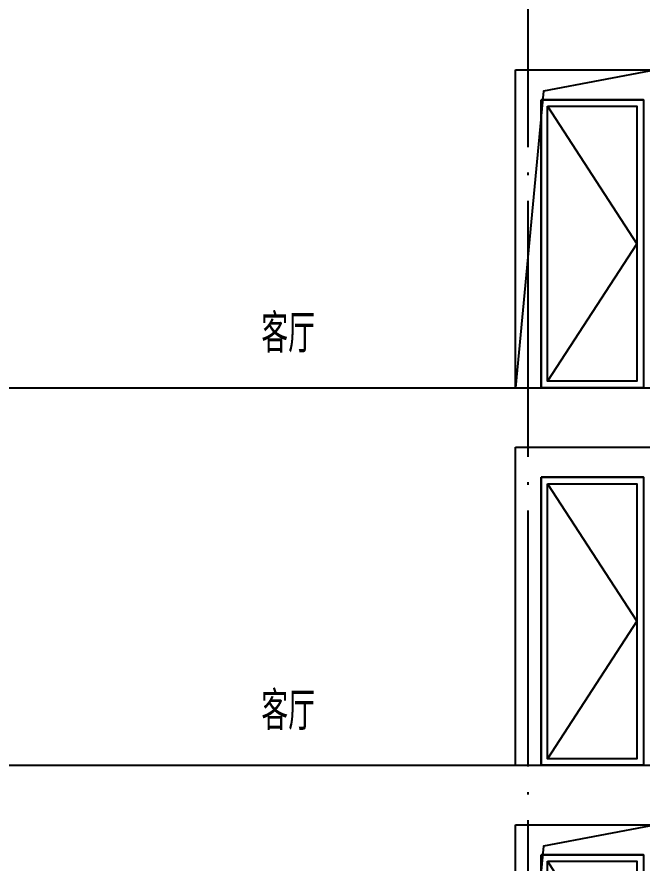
# Model space of a CAD drawing. Extents: x -12446 to 284554, y -295110 to 165007.
# Drawn here: x 248486 to 253372, y -243022 to -236409 of the extents above; entities that cross this region are included whole.
import ezdxf

# ---------------------------------------------------------------- set-up
doc = ezdxf.new("R2010")
doc.units = 0
doc.header["$LTSCALE"] = 1000
doc.linetypes.add('AX-14-E$0$DOTE', pattern=[2.4200000000000004, 2, -0.2, 0.02, -0.2])
doc.layers.get('0').update_dxf_attribs({"linetype": 'CONTINUOUS'})
for name, color, linetype in [('A-Anno-Note', 241, 'CONTINUOUS'), ('AX-14-E$0$A-Detl-Patt', 8, 'CONTINUOUS'), ('AX-14-E$0$A-Detl-Thin', 131, 'CONTINUOUS'), ('AX-14-E$0$A-TEXT', 7, 'CONTINUOUS')]:
    doc.layers.add(name, color=color, linetype=linetype)
doc.layers.add('AX-14-E$0$A-Grid', color=222, linetype='AX-14-E$0$DOTE', plot=False)
doc.styles.add('AX-14-E$0$SZUL_HZ', font='xcsg.shx', dxfattribs={"width": 0.8, "bigfont": 'HZTXT.shx'})

# ---------------------------------------------------------------- blocks, each defined once
blk = doc.blocks.new('AX-14-E$0$1RSFSFSGR5')
at = {"layer": 'AX-14-E$0$A-Detl-Patt'}
blk.add_lwpolyline([(345264.3607389402, 445643.4587117714), (344382.5205587691, 445476.7095849653), (344164.3607438962, 443158.4587117634)], dxfattribs=at)
at = {"layer": 'AX-14-E$0$A-Detl-Thin'}
for p, q in [((344164.3607438969, 443158.4587117714), (344164.3607438968, 445643.4587117714)), ((344164.3607438968, 445643.4587117714), (345264.3607431297, 445643.4587117714)), ((344164.3607438974, 443158.4587117714), (344164.3607438975, 445643.4587117714)), ((345164.360743895, 445408.4587117714), (344364.360743895, 445408.4587117714)), ((344364.360743895, 445408.4587117714), (344364.360743895, 443158.4587117714)), ((344414.360743895, 445358.4587117714), (345114.360743895, 444283.4587117714)), ((345114.360743895, 444283.4587117714), (344414.360743895, 443208.4587117714)), ((340164.3607430505, 443158.4587117714), (348164.360743129, 443158.4587117714))]:
    blk.add_line(p, q, dxfattribs=at)
for points in [[(344364.360743895, 445408.4587117714), (345164.360743895, 445408.4587117714), (345164.360743895, 443158.4587117714), (344364.360743895, 443158.4587117714)], [(344414.360743895, 445358.4587117714), (345114.360743895, 445358.4587117714), (345114.360743895, 443208.4587117714), (344414.360743895, 443208.4587117714)]]:
    blk.add_lwpolyline(points, close=True, dxfattribs=at)
at = {"layer": 'AX-14-E$0$A-TEXT', "linetype": 'Continuous', "style": 'AX-14-E$0$SZUL_HZ', "width": 0.7}
blk.add_text('客厅', height=300, dxfattribs=at).set_placement((342178.5011440678, 443432.5293708014))
blk = doc.blocks.new('AX-14-E$0$awey3wegehareahr')
at = {"layer": 'AX-14-E$0$A-Detl-Thin'}
for p, q in [((307677.5216093199, -242256.9701587219), (307677.5216093198, -239771.9701587219)), ((307677.5216093198, -239771.9701587219), (308777.5216085527, -239771.970158722)), ((307677.5216093205, -242256.970158722), (307677.5216093205, -239771.970158722)), ((308677.521609318, -240006.9701587219), (307877.521609318, -240006.9701587219)), ((307877.521609318, -240006.9701587219), (307877.521609318, -242256.9701587219)), ((307927.521609318, -240056.9701587219), (308627.521609318, -241131.9701587219)), ((308627.521609318, -241131.9701587219), (307927.521609318, -242206.9701587219)), ((303677.5216084736, -242256.9701587219), (311677.521608552, -242256.9701587219))]:
    blk.add_line(p, q, dxfattribs=at)
for points in [[(307877.521609318, -240006.9701587219), (308677.521609318, -240006.9701587219), (308677.521609318, -242256.9701587219), (307877.521609318, -242256.9701587219)], [(307927.521609318, -240056.9701587219), (308627.521609318, -240056.9701587219), (308627.521609318, -242206.9701587219), (307927.521609318, -242206.9701587219)]]:
    blk.add_lwpolyline(points, close=True, dxfattribs=at)
at = {"layer": 'AX-14-E$0$A-TEXT', "linetype": 'Continuous', "style": 'AX-14-E$0$SZUL_HZ', "width": 0.7}
blk.add_text('客厅', height=300, dxfattribs=at).set_placement((305691.6620094909, -241982.8994996919))
blk = doc.blocks.new('AX-14-E')
at = {"layer": 'AX-14-E$0$A-Grid'}
for p, q in [((242950.1639307938, -239306.9701587219), (263969.5683555752, -239306.9701587219)), ((242950.1639307938, -242256.9701587219), (263969.5683555752, -242256.9701587219))]:
    blk.add_line(p, q, dxfattribs=at)
at = {"layer": 'AX-14-E$0$A-Detl-Thin'}
blk.add_blockref('AX-14-E$0$1RSFSFSGR5', (-91782.48960600997, -688365.4288704933), dxfattribs=at)
blk.add_blockref('AX-14-E$0$1RSFSFSGR5', (-91782.48960600997, -682465.4288704933), dxfattribs=at)
at = {"layer": 'AX-14-E$0$A-Grid'}
blk.add_line((252481.8711370406, -261626.5402059139), (252481.8711370406, -196459.3591014439), dxfattribs=at)
blk.add_blockref('AX-14-E$0$awey3wegehareahr', (-55295.65047143301, 0))

msp = doc.modelspace()

# ---------------------------------------------------------------- block references
at = {"layer": 'A-Anno-Note'}
msp.add_blockref('AX-14-E', (0, 0), dxfattribs=at)

doc.saveas('drawing.dxf')
